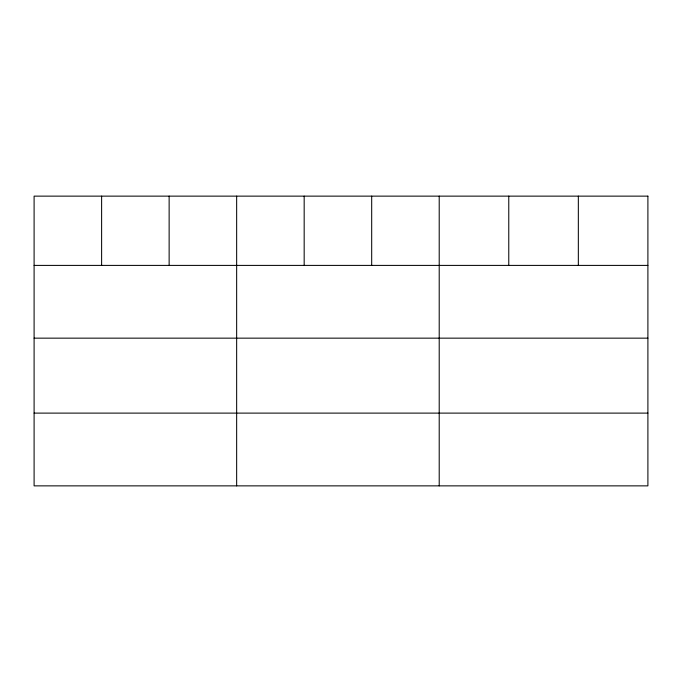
<?xml version="1.0" encoding="UTF-8"?>
<svg xmlns="http://www.w3.org/2000/svg" width="682" height="682" viewBox="0 0 682 682"><rect width="100%" height="100%" fill="white"/><g stroke="black" fill="none" stroke-linecap="round" stroke-linejoin="round"><path stroke-width="1.02" d="M34.1 265.4L647.9 265.4M34.1 338.153L647.9 338.153M34.1 413.113L647.9 413.113M578.336 196.135L578.336 265.4M508.772 196.135L508.772 265.4M439.208 196.135L439.208 485.865M371.69 196.135L371.69 265.4M304.172 196.135L304.172 265.4M236.654 196.135L236.654 485.865M169.136 196.135L169.136 265.4M101.618 196.135L101.618 265.4M647.9 196.135L34.1 196.135L34.1 485.865L647.9 485.865L647.9 196.135"/></g></svg>
